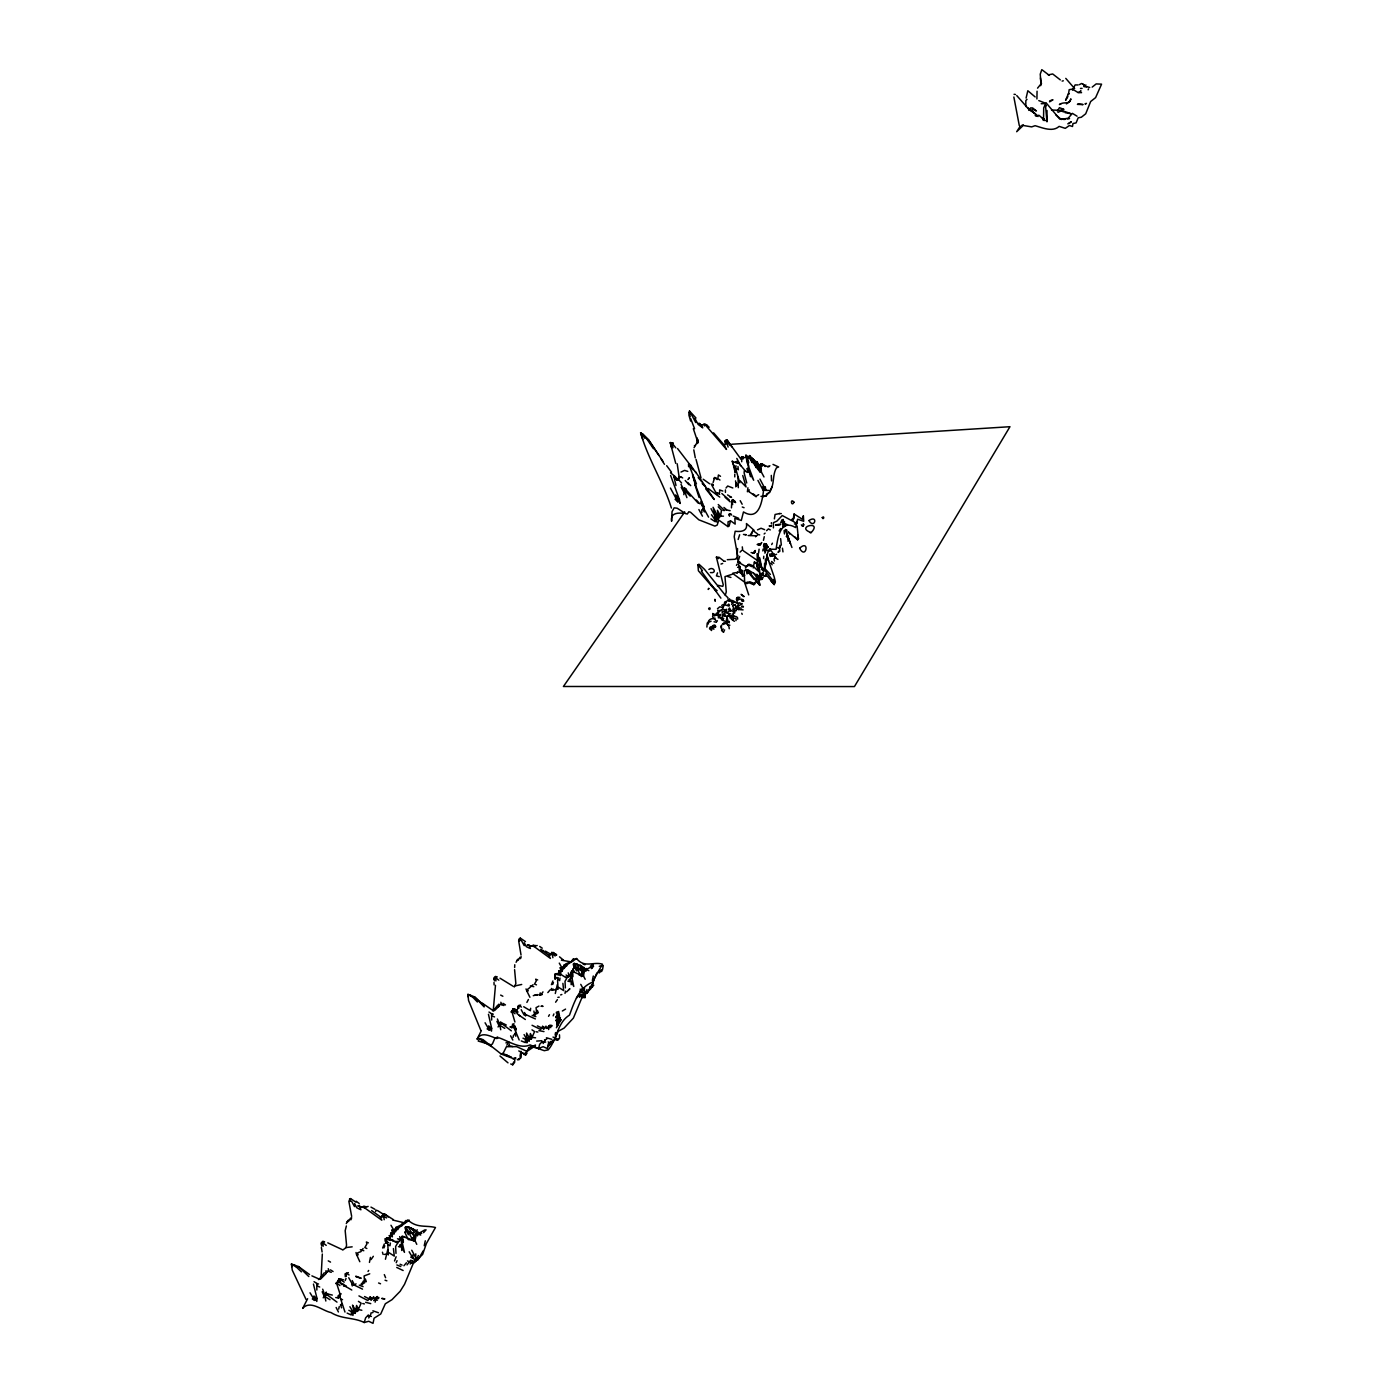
<?xml version="1.0" encoding="UTF-8"?>
<svg xmlns="http://www.w3.org/2000/svg" width="1393" height="1393" viewBox="0 0 1393 1393"><rect width="100%" height="100%" fill="white"/><g stroke="black" fill="none" stroke-linecap="round" stroke-linejoin="round"><path stroke-width="1.5" d="M401.741 1250.496L401.41 1242.33M683.841 494.689L684.451 487.985L686.523 489.326M766.185 573.55L766.167 576.214L763.138 575.622M555.302 993.505L557.339 984.59M763.799 547.031L763.817 544.367L766.272 543.862M803.308 523.559L803.273 525.962L802.02 525.962M387.759 1249.625L385.443 1259.255M729.514 516.228L729.549 513.738L730.89 513.738M764.896 553.178L766.202 545.83L767.369 545.551L765.227 544.158L763.556 546.369L763.817 544.367L766.307 544.158M779.888 545.255L779.627 550.078L778.043 552.394L779.993 551.036M551.82 954.658L551.854 952.412L556.573 954.536M765.628 564.6L765.366 559.098M771.304 475.396L771.548 480.898M757.13 553.63L757.444 564.148M738.325 487.672L738.011 477.085M513.704 1061.971L512.711 1064.792L510.743 1063.973M764.618 563.26L764.496 568.187L762.772 570.085L764.496 568.187L770.381 574.438M521.034 955.023L518.649 940.78L520.338 938.151L525.457 941.598M395.995 1253.387L395.612 1246.474L397.719 1242.974L388.839 1238.342L388.786 1239.613L390.789 1240.466M327.425 1272.262L327.459 1270.886L331.255 1272.366M351.663 1216.402L348.859 1201.271L350.566 1198.589L355.929 1202.194M589.622 986.958L591.729 987.289L592.843 983.04M548.598 1029.549L549.765 1025.178L551.941 1025.474M737.576 567.351L739.857 566.411L739.996 569.18L742.086 570.486L742.469 576.214L744.698 575.309L739.039 572.123L732.822 573.167M321.052 1277.869L322.323 1254.048M493.366 1009.281L495.473 985.321M518.823 1008.34L518.945 1005.485L520.686 1005.102M517.743 1008.915L518.945 1005.485L521.47 1007.104M375.117 1302.176L376.458 1297.44L378.913 1297.475M514.644 967.526L514.766 964.74M713.878 629.288C713.965 625.596 708.428 628.626 711.597 630.541M715.549 626.746L715.41 625.857M345.272 1276.702L345.412 1273.69L348.389 1272.627M346.282 1276.267L346.439 1273.254L349.068 1274.961M737.089 606.826C735.312 611.022 736.584 602.42 733.571 605.241M584.52 987.95L584.12 993.383L582.082 996.204M731.447 507.87L731.865 500.487L732.735 499.617L735.156 501.48M738.586 564.148L739.579 571.026L739.857 566.411M557.2 1024.395L557.6 1018.875L559.707 1016.002M772.122 564.809L771.374 563.242L769.598 563.329M415.776 1253.857L415.584 1261.292L413.007 1262.842M491.659 1028.313L491.485 1031.116L488.786 1026.171L491.659 1028.313L488.455 1014.296M724.917 623.42L723.611 623.176L723.402 624.482M789.587 534.024L788.873 532.474M727.842 598.938L728.835 599.983L729.601 598.764M737.228 606.895L737.942 605.642L738.76 607M760.752 466.185L760.909 463.73L767.665 466.672L769.911 465.802M317.012 1298.468L316.803 1301.428L313.982 1296.239L317.012 1298.468L313.442 1284.085M1043.531 119.171L1043.705 107.94L1044.837 105.433L1046.3 105.764M760.195 566.742L758.401 558.349M739.805 482.814L734.947 466.185L736.288 466.028M514.835 1059.376L514.592 1062.459L512.711 1064.792M753.213 567.944L754.344 562.076L756.625 563.747L757.635 568.152L759.498 569.04L760.073 577.956L758.558 577.764L759.794 585.234L753.857 578.234M1026.101 98.067L1027.825 90.737L1035.138 96.918M518.788 1050.914L525.753 1054.901L527.059 1051.611M762.284 466.133L762.459 463.973L765.21 466.568M766.342 574.038L766.167 576.214L759.673 573.899M713.129 482.5L714.661 477.573L716.106 477.851M1019.293 125.579L1013.86 97.022M762.163 569.963L759.76 557.914M763.573 558.558L763.782 556.242M573.986 971.635L571.67 970.991L570.869 972.784L573.777 986.453L570.242 979.523L570.66 977.155M564.322 968.448L565.384 964.113L571.287 961.449L573.359 958.75M780.689 522.758L781.943 519.798L782.57 523.472L783.127 519.397L783.98 525.962L784.416 521.609L782.918 521.417L782.814 526.624M519.989 1056.277L521.017 1051.262M395.664 1231.778L396.883 1227.094L403.535 1223.559L405.885 1220.477M564.914 967.369L563.939 965.175L562.128 971.304L558.906 970.851L559.063 974.09L560.508 974.073L560.979 971.809L560.282 967.7L562.72 969.249L559.272 963.12M695.978 418.022L689.5 411.005L688.873 414.992L690.632 421.052M723.437 516.176L720.564 516.106L717.412 510.273L718.823 518.039L713.077 507.296L716.803 521.992L711.475 514.748M396.047 1227.163L393.993 1233.832L390.736 1233.136L390.127 1238.621M697.284 443.531L697.684 439.317L697.597 441.825L696.761 437.733L698.05 442.87L693.331 428.678M530.333 1010.813L530.646 1008.271M755.232 582.187L754.745 583.771L749.695 581.699L746.77 583.684L744.663 582.204L744.158 570.677L747.902 569.789L758.314 576.18L763.155 572.297C767.473 565.105 765.036 555.911 769.458 549.173L776.075 549.347C777.59 538.899 780.01 518.248 795.577 527.547L797.632 519.223L803.709 521.295L803.378 515.723L802.316 519.171L794.08 514.017L793.017 520.164M522.967 1038.185L529.166 1040.919L530.367 1033.519L532.37 1037.402L535.574 1037.802M321.191 1244.036L322.845 1241.267L324.621 1241.842L321.383 1242.521L321.626 1246.056M369.441 1262.406L370.434 1257.374M397.719 1242.974L397.876 1241.877M559.986 978.078L559.638 980.568L556.73 977.59L558.262 977.694M774.073 555.18L774.334 554.24M348.842 1310.325L355.215 1313.39L356.591 1305.45L358.628 1309.612L361.832 1310.256M736.409 483.197L735.73 486.854M737.228 559.342L737.907 555.668M390.371 1243.078L389.97 1245.725L387.829 1244.68L387.097 1242.347L388.63 1242.573M592.356 980.533L593.296 975.988M694.062 447.71L696.848 442.887M732.509 614.087L734.947 612.746M735.382 605.311C732.631 605.206 731.534 605.467 733.85 607.731M729.949 617.883L731.412 616.315L733.171 617.778M555.145 1035.069L555.546 1032.596M727.338 612.885L728.417 611.092L730.507 611.144M753.874 579.192L746.091 569.476L747.031 573.899L747.937 570.451L759.794 585.234L758.436 577.607M739.683 556.382L737.646 562.528L740.432 562.65L738.116 560.909M736.688 486L737.001 484.12M716.211 613.442L718.649 612.119M762.824 550.949L763.138 549.051M748.859 491.642L749.173 489.744M424.238 1245.69L425.3 1240.78M749.138 457.67L749.486 455.581L760.7 466.638M488.995 1012.049L491.572 1013.756L491.677 1020.042M678.339 480.028L679.209 476.58L680.794 477.05M764.461 550.618L765.227 544.158L766.603 544.315M729.218 628.783C729.845 625.631 723.437 620.494 729.305 621.417M772.018 486.784L769.772 492.408L766.498 494.062L766.167 495.925L764.774 495.734M599.286 966.272L603.291 965.488L602.403 970.085L596.779 973.132L592.896 982.048C578.913 987.271 574.177 1002.42 569.493 1015.114C556.939 1022.862 557.322 1039.3 548.198 1049.869L544.28 1050.688L538.516 1048.685L539.666 1044.262L542.086 1041.79M585.182 979.279L583.458 975.901L584.834 969.023L586.383 968.483M763.242 577.346L760.352 579.767L757.966 577.729L761.658 579.471L761.414 574.56L763.573 573.62M314.052 1281.664L316.768 1283.458L316.855 1290.057M1040.693 85.687L1041.494 83.319L1037.559 88.159M406.878 1220.581L407.801 1219.955C417.047 1228.417 425.422 1225.022 435.487 1227.512L426.38 1243.531L422.654 1254.379L413.129 1263.747L404.545 1284.276L400.174 1291.276L391.973 1299.686L385.321 1303.778L380.742 1313.982L374.09 1318.213L373.028 1323.35L368.71 1321.26L364.235 1322.532L365.628 1317.848L368.361 1314.94M416.768 1244.332L415.027 1240.658L416.611 1233.275L418.353 1232.492M738.151 539.474L739.648 534.755M784.59 526.624L785.669 523.803L783.911 523.106L784.416 521.609M768.24 547.031L765.924 547.797L768.24 547.031L766.202 545.83L765.454 549.591L764.896 546.021L767.369 545.551M729.479 605.276L728.731 604.057L727.773 605.224M493.819 979.175L495.455 976.441L497.214 976.911L494.167 977.503L494.393 980.881M565.001 993.383L565.471 991.12M338.656 1280.167L338.952 1278.774L341.755 1279.227M514.209 987.028L515.863 983.597L514.592 969.685M388.978 1235.748L392.356 1236.636L392.112 1229.967L394.672 1231.586L390.98 1225.265M513.059 1037.35L513.564 1035.034M773.794 554.449L772.471 554.902L772.14 553.717M729.096 601.219L730.298 599.913L731.9 600.487M726.293 616.385L728.487 615.184M798.05 537.89L797.632 539.788L787.968 531.638M396.117 1256.73L394.532 1260.978M343.044 1249.887L346.021 1247.553L346.561 1245.133L345.185 1230.663L346.369 1225.962M738.394 609.542L739.718 607.923L741.529 608.097M739.335 605.433L742.173 603.883M739.579 571.026L739.996 569.18L741.685 574.212M763.451 540.31L764.269 536.705M338.691 1309.089L339.265 1306.582M581.943 970.886L580.341 965.349L574.247 963.381L573.254 964.165L574.195 968.031L572.993 969.128L574.438 972.07M741.233 458.541L741.685 456.678L743.165 457.078M754.78 552.307L755.215 550.496L752.76 553.247L754.153 553.247L751.088 552.551M766.672 555.215L774.195 576.946L775.361 581.647L774.195 584.572L767.125 575.884M539.666 995.037L540.223 992.878M797.318 521.382L795.891 524.099L794.428 523.96M1047.014 110.482L1046.979 121.835L1045.377 104.162L1046.195 102.978L1059.777 119.067L1065.541 119.328M601.132 969.841L599.338 972.958M746.422 471.896L748.128 472.436L747.292 471.06L748.267 470.207L753.683 480.237L746.961 462.163L745.969 455.198L751.123 459.934L759.777 471.774L761.362 472.105L763.991 476.963M794.898 536.932L797.632 539.788L798.45 538.934L797.109 525.892M587.01 989.518L584.555 994.724L579.627 994.027L576.441 998.085M375.64 1211.492L376.006 1210.134L377.816 1210.743L385.443 1215.584M401.497 1237.35L402.142 1236.357L413.338 1240.24L414.296 1238.377L415.027 1240.658L408.201 1239.526L404.858 1232.352L406.199 1231.046L404.945 1227.407L408.219 1226.815L413.808 1230.123L410.831 1227.895M498.05 1026.989L500.731 1021.87L500.975 1023.089M543.131 1043.549L545.029 1040.292M557.844 1023.089L560.369 1017.795L555.824 1017.674L559.063 1013.529M717.465 608.758L719.693 606.86L723.367 607.4M719.519 610.952L722.95 608.915L726.206 610.935L726.728 609.298L725.283 609.786L726.258 610.952M722.897 614.626L725.596 612.641L729.148 613.547M731.151 618.422C731.778 615.393 738.656 615.689 737.663 619.119M323.211 1297.841L326.258 1292.112L326.328 1293.679L332.318 1295.072M368.692 1317.97L370.851 1314.278M418.37 1255.511L415.584 1261.292M1057.339 111.04L1059.429 107.679L1063.921 109.368L1061.327 109.455M512.607 1010.413L513.042 1008.845L515.514 1009.577M772.593 556.26L776.563 554.24M677.207 463.765L679.035 476.406M732.23 501.358L732.735 499.617L735.643 502.612M743.026 459.046L743.514 457.496L744.889 457.67M754.327 583.092L753.839 584.66L747.153 582.013M409.925 1231.725L410.047 1235.069L413.268 1240.78L413.251 1237.593L415.48 1235.556L408.445 1231.586L405.868 1226.763L405.607 1229.601L408.393 1234.686L408.445 1231.586L411.771 1232.997L408.219 1226.815L415.845 1230.35M558.018 989.413L557.566 979.627M337.576 1281.978L338.952 1278.774L344.21 1282.135M585.861 971.287L586.505 969.302L592.251 966.429M759.498 569.04L757.653 570.555L752.324 565.454L748.929 564.182L745.377 567.961M778.861 548.389L780.515 546.213M572.993 969.128L574.195 968.031M552.603 1041.093L551.941 1043.165L548.859 1044.558M1080.864 90.51L1079.54 92.513L1081.56 92.669M509.908 1026.92L512.711 1027.303L513.495 1024.586M808.933 520.634C814.452 529.619 818.509 514.696 809.263 520.303M683.702 491.764L684.451 487.985L698.206 503.186M388.316 1254.919L387.829 1244.68M417.552 1235.835L418.266 1233.658L424.778 1229.915M788.351 538.534L786.261 536.357M689.5 411.005L690.11 416.629M531.987 1029.845L534.581 1031.551L531.377 1038.969L530.036 1039.161L526.589 1033.066L526.972 1042.887L525.492 1039.805L525.3 1042.573L521.278 1040.937M721.278 619.032L720.616 617.36L718.126 616.664M508.758 1045.899L509.455 1043.932M714.905 618.004L714.801 619.101M520.512 958.663L521.208 956.747M358.419 1301.375L361.135 1303.169L357.513 1311.37L356.19 1311.422L352.533 1305.119L353.665 1309.873L352.934 1315.427L351.489 1312.032L351.245 1314.975L347.136 1313.111M549.382 1026.066L546.77 1028.156L545.969 1026.136L545.063 1027.808L542.643 1026.362L540.693 1029.479L532.056 1025.283M726.014 488.003L727.686 486.018L732.822 487.968M551.175 1041.18L548.859 1043.757M552.864 980.985L551.402 984.677M350.897 1219.85L351.68 1217.743M511.649 1012.032L513.042 1008.845L517.256 1009.977M377.259 1296.483L374.299 1299.025L373.603 1296.674L372.575 1298.537L370.068 1297.005L367.839 1300.54L358.941 1295.908M704.353 425.962L704.945 424.395L706.547 424.761L709.141 427.268M384.329 1243.932L382.64 1247.989M516.072 962.267L517.935 959.168M552.708 984.451L553.439 982.57M553.16 1015.863L553.892 1013.947M371.635 1210.587L380.219 1216.733L381.665 1216.838L383.267 1213.982L384.764 1214.156L393.366 1219.641M759.777 471.774L760.317 470.346L761.362 472.105L760.909 463.73L762.72 464.757M346.282 1223.576L348.372 1220.094M383.946 1247.902L384.747 1245.83M396.221 1262.737L397.057 1260.665M423.28 1250.757L418.109 1259.638L415.323 1259.62L414.487 1261.675L410.656 1260.212L407.052 1264.896M766.011 550.27L767.16 547.449M768.692 492.791L766.167 495.925L762.354 496.274M712.502 628.765C712.955 623.298 706.286 629.688 711.666 629.549M751.21 534.947L752.377 532.091M592.112 967.961L593.279 963.817L590.319 966.237M515.514 1031.012L516.298 1029.131L514.487 1025.544L514.435 1028.522L519.189 1039.979M540.641 949.312L548.807 955.232L550.27 955.215L551.854 952.412M591.52 985.251L586.958 993.139L584.12 993.383L579.662 991.05M556.399 1027.755L561.1 1019.676L557.6 1018.875L555.79 1020.669M345.185 1280.498L346.056 1278.461M730.733 610.447C727.425 606.756 733.414 612.781 730.681 610.413M730.576 616.124L731.325 615.48M1037.054 91.207L1036.914 98.973M783.98 525.962L783.911 523.106L784.294 526.31L784.938 524.848L787.585 524.569M401.741 1247.31L404.475 1252.342L401.254 1238.325L402.142 1236.357L404.754 1236.74M736.653 600.174C737.785 594.585 734.912 602.124 737.628 598.59M566.394 966.359L567.195 964.635L576.598 958.541C584.468 968.431 593.418 961.344 602.472 964.165L594.428 978.426L591.154 988.334L581.839 997.876L573.376 1018.126L564.061 1028.121L558.193 1031.29L554.153 1040.484L548.285 1043.81L547.345 1048.563L543.148 1046.683L538.447 1048.581L531.203 1046.526L528.974 1047.606L527.024 1051.367L516.611 1046.648L506.443 1046.7L503.343 1052.916L501.236 1054.066L482.953 1039.578L479.436 1038.621L478.217 1041.059L490.858 1044.802L492.373 1044.053L494.741 1038.534L497.684 1036.949M397.806 1229.636L398.729 1227.738L409.333 1220.164M779.105 530.959L780.637 528.522M754.762 552.098L755.424 550.723L753.996 553.108M1088.125 89.814L1088.56 88.891M735.957 620.599C737.437 615.932 729.897 619.467 734.407 621.295M759.098 549.19L758.593 553.195M734.111 616.35L733.275 614.992L732.579 616.472M721.748 624.987L720.999 627.651L722.253 630.35M737.019 573.324L737.663 572.035M721.731 605.38L724.116 604.092M771.705 544.559L772.401 543.183M581.908 975.152L581.351 973.62L584.747 970.625L580.341 965.349L583.458 967.282M341.564 1284.642L339.962 1281.56L340.954 1279.61L343.496 1279.749M747.397 491.781L747.919 487.776M571.583 975.57L571.67 970.991L581.769 975.588L582.622 973.916L583.458 975.901L579.07 974.978M708.689 588.351L708.184 589.465L708.933 588.508M517.9 1059.638L521.174 1057.235L521.243 1052.969M526.885 1002.403L528.417 999.495M803.987 524.604L803.273 525.962L801.323 524.882M373.69 1300.662L375.257 1299.112L377.451 1300.191M687.846 479.558L689.1 478.112M689.239 477.851L688.839 478.6M766.568 530.663L768.414 528.905L770.312 529.915M784.294 526.31L785.669 523.803M540.954 994.759L542.974 991.886M371.06 1259.568L373.341 1256.294M546.944 1028.504L548.72 1026.641L550.827 1027.616M689.674 466.202L690.423 464.896L688.577 463.991L688.595 466.707M548.546 1016.333L549.451 1014.713M736.462 565.384L737.176 564.13M750.148 535.382L752.951 530.541L757.444 533.867M583.458 969.006L584.381 967.491M417.273 1229.827L416.228 1231.551L417.97 1232.021M728.765 514.975L729.549 513.738L731.656 515.027M730.071 609.472L729.444 607.992L728.626 609.472M733.989 612.171C735.417 611.335 733.571 605.816 732.875 609.472M410.151 1264.043L412.816 1261.274M775.64 557.339C772.819 554.623 775.692 558.471 777.973 559.411M368.031 1271.443L368.657 1270.468M579.366 997.318L581.717 994.968M556.869 1016.994L559.272 1014.592M1072.958 89.291L1072.436 90.057L1075.135 84.921L1078.095 84.956M361.605 1284.067L364.722 1282.796M1067.787 123.873L1071.287 121.8M559.15 1018.962L557.357 1021.574L557.688 1025.666M524.151 1054.675L525.178 1053.178L526.902 1053.596M684.694 511.928L563.416 686.488L854.431 686.575L1009.96 426.711L731.708 444.245M386.923 1240.031L385.513 1241.285L385.844 1243.078L386.993 1241.442L385.461 1240.693L385.339 1238.656L388.839 1238.342M506.86 1045.168L508.758 1042.016L505.92 1042.904M554.623 977.52L555.093 978.983L556.103 977.555M555.598 1002.211L557.392 999.669M350.583 1218.074L348.442 1221.522L347.083 1221.504M340.223 1294.027L337.959 1296.03L338.168 1297.771L339.805 1296.395L344.976 1312.049M520.042 957.217L518.161 960.265L516.786 960.386M426.101 1229.827L423.559 1232.648M547.78 1046.787L550.131 1044.228M593.61 966.202L591.363 968.623M512.711 1027.303L513.477 1026.241L514.435 1028.522L516.298 1029.131M764.008 544.541L764.774 543.514M573.324 960.386L571.322 961.901L561.431 960.195M555.72 1016.768L557.862 1015.462M552.742 1042.103L550.461 1043.148L548.18 1041.912M1069.006 93.697L1068.466 94.411L1069.18 89.692L1072.401 89.1L1077.625 92.269L1081.003 92.095L1078.147 92.774M717.499 586.383L718.266 585.356L722.793 586.366L723.246 584.747L716.385 557.165L719.084 557.304L723.629 560.874M510.9 1011.962L513.286 1010.273L516.89 1012.694M406.443 1262.755L403.935 1265.749M389.988 1238.064L388.786 1239.613L385.339 1238.656L385.844 1242.539M405.502 1222.497L406.216 1221.574M556.625 1015.114L558.872 1012.485M565.366 987.916L565.001 981.299L566.864 978.199L559.464 973.55L558.401 974.891L554.989 974.177L555.093 978.983M307.627 1298.711L302.664 1308.375C310.256 1299.617 322.514 1310.883 331.046 1312.589C341.825 1319.328 353.909 1317.256 364.235 1322.532M335.73 1283.597L338.203 1281.821L342.26 1283.928M755.511 536.775L758.192 534.512L759.69 534.912M481.386 1030.594L477.015 1039.265C481.334 1030.89 490.319 1036.392 496.674 1038.516L499.129 1037.855C508.619 1041.093 520.181 1049.399 530.141 1044.907L538.447 1048.581M734.163 609.472L732.666 611.109L733.362 612.258M729.131 616.42L730.681 616.437M737.872 609.403L737.193 607.836L736.584 609.403M720.79 615.584L719.241 614.818L720.912 614.452M712.955 626.049C718.248 625.283 710.778 623.785 712.85 627.895M719.519 617.9L722.027 617.9M771.374 522.671L771.409 523.907M769.215 525.84L771.496 525.683M1043.218 120.477L1044.35 118.893L1042.452 118.37L1045.185 120.669L1039.021 115.323L1035.191 115.619L1036.984 115.845M727.042 616.611L726.397 620.129M527.216 1050.81L529.392 1047.971L535.487 1045.011M713.564 432.84L724.064 444.924L725.283 444.559L724.917 441.146L727.042 440.014L741.198 459.464M713.773 478.565L714.661 477.573L717.099 479.558M335.765 1297.562L338.482 1297.893L339.805 1296.395M361.867 1283.371L363.173 1281.926M684.468 512.45L683.632 513.373C677.869 512.607 670.137 512.99 671.618 521.226L672.035 511.684L674.16 507.836L677.155 508.219L685.687 513.651L687.289 514.017L688.873 511.736L690.58 512.276L698.833 519.815L714.888 526.101L717.186 525.091L718.805 520.111L727.912 526.589L729.096 526.119L730.559 520.773L735.173 524.099L734.825 518.335L741.285 520.477L743.479 511.945C759.22 521.539 762.197 500.992 763.608 490.179L770.242 490.562C774.682 483.98 772.21 474.874 776.493 467.839L778.6 466.986L773.011 464.391M761.814 542.521L759.063 545.081L761.066 543.984L757.165 544.506L760.178 545.133L758.262 544.123M736.131 471.861L734.877 471.931L736.148 471.652L732.265 461.24L737.646 463.399M512.311 1027.512L513.477 1026.241M583.946 969.981L584.834 969.023L588.839 970.625M547.832 992.6L550.026 989.988L553.369 989.187M348.738 1277.747L351.854 1283.301L354.64 1285.217L355.999 1283.789M568.988 989.639L569.876 988.699L566.585 991.92M1079.401 84.642L1081.56 83.493L1084.938 85.373M415.793 1234.076L416.611 1233.275L420.703 1235.086M740.049 552.133L741.825 550.357M528.678 988.56L533.014 984.729M717.134 590.615L712.607 587.167L698.398 570.782L697.893 564.774L698.99 564.235L704.458 569.284L725.265 595.159L726.275 591.921L724.987 576.632L733.275 573.899L744.663 582.204M754.745 583.771L753.839 584.66L751.541 582.971M404.858 1232.352L406.199 1231.046M498.398 1006.808L500.157 1004.266L503.883 1005.52M1067.874 96.587L1065.61 100.296L1068.466 93.575M364.548 1296.535L371.147 1299.878L372.575 1298.537M359.62 1205.38L357.722 1205.955L364.531 1207.783L368.135 1206.39M419.502 1233.501L421.713 1233.38M681.003 472.053L684.59 470.399L687.776 471.391M358.628 1252.411L360.822 1251.715L363.12 1248.459M338.482 1297.893L341.093 1293.714M537.402 1025.892L543.792 1028.922L545.063 1027.808M528.922 944.715L527.233 945.081L533.972 946.456L537.176 945.499M325.666 1273.463L325.997 1270.695M721.574 619.85L723.124 620.146M743.165 607.122L741.616 606.216L743.427 606.477M775.483 557.513L773.986 558.854L774.473 561.031M712.711 613.564L713.077 614.731L712.937 613.512M779.14 513.599L781.299 513.599M757.531 529.862L761.031 528.243L764.618 529.653M718.353 617.883C722.166 613.042 708.567 614.296 713.843 618.231M341.581 1307.87L340.519 1304.997L342.016 1303.726M764.13 533.972L765.105 533.136M761.658 579.471L762.563 578.704L759.673 578.339M764.391 545.69L766.376 544.489M515.793 1036.2L514.679 1033.658L516.002 1032.596M1068.831 123.489L1070.904 122.044M1057.966 112.293L1061.344 110.883M735.556 462.11L736.497 461.396L738.899 463.312L745.882 471.565M758.68 494.672L756.695 495.804M362.737 1207.209L365.906 1206.512M574.073 959.22L576.598 958.541M727.111 616.559L730.106 615.863L732.84 617.761M591.729 987.289L592.756 986.557M1092.199 87.097L1096.187 83.911L1101.567 84.155L1095.612 97.614L1090.649 101.532L1085.704 113.791L1081.316 117.256L1078.182 117.778L1076.092 122.915L1072.976 123.507L1072.506 126.502L1069.424 125.492L1065.279 128.348L1059.15 126.38C1052.638 132.387 1042.347 127.721 1035.103 125.701L1031.656 126.885L1023.211 125.474L1016.681 131.726L1020.32 126.067M532.213 945.986L535.191 945.377M1080.48 88.421L1082.1 88.386M738.081 598.102L739.909 597.249M564.339 964.809L567.195 964.635M592.739 985.878L593.784 985.199M396.935 1229.653L395.368 1230.681L394.985 1228.852M570.294 978.931L571.652 978.043M324.273 1272.784L319.328 1279.14L311.893 1275.866M738.394 607.365L737.228 607.122M769.702 555.041L770.033 553.77M708.88 569.458C713.512 565.871 717.499 573.707 710.43 572.575M722.688 563.451L720.982 564.061M1086.018 85.077L1084.973 85.722L1083.04 84.189M512.746 1025.648L511.301 1026.519L511.666 1027.93M724.917 441.146L727.042 440.014L731.847 446.822M562.337 1011.022L565.558 1009.107M497.684 1005.206L493.314 1010.743L482.204 1003.117M704.336 511.945L702.734 509.037L704.127 509.02L708.584 517.151M548.668 1025.788L551.907 1026.206M750.496 458.61L751.489 458.071L759.255 465.192M754.797 563.085L755.877 562.493L763.312 568.623L774.491 582.466L774.195 584.572L771.078 581.107M745.342 583.615L746.369 583.058M395.908 1227.633L398.729 1227.738M515.393 985.844L521.713 984.468M520.338 938.151L519.241 938.725L519.415 941.268M722.567 623.681L725.788 623.298M498.746 1025.857L502.246 1022.81M704.945 424.395L701.184 425.074L698.798 423.211L700.853 424.656M532.422 945.621L533.536 945.063M544.437 1040.049L546.787 1039.091M534.424 1014.296L536.984 1013.704M1023.193 124.795L1021.765 125.44M717.517 572.854L716.455 575.901L719.241 576.632M714.713 599.495L715.253 601.236L715.027 599.425M713.86 626.397L715.271 626.345M727.634 621.121L727.216 619.955L727.459 621.156M723.211 623.698L726.397 623.315M727.825 624.813L729.862 625.231M561.1 1019.676L558.419 1020.912L559.916 1020.912M1086.122 103.448L1085.008 103.953L1086.453 103.465M375.431 1297.893L378.67 1298.572M694.358 445.795L695.42 445.325M757.635 568.152L759.847 567.195L756.625 563.747L758.436 571.339M748.877 565.454L745.098 566.08L739.143 562.702L740.432 562.65M346.021 1247.553L352.168 1246.839M584.99 995.107L585.06 997.562L581.699 997.527M350.566 1198.589L349.539 1199.025L349.904 1201.393M785.756 530.82L786.906 530.333M737.977 609.455L743.096 609.873M556.382 1013.216L557.548 1012.728M533.275 995.682L537.402 994.55M601.776 971.478L598.677 971.304M727.285 559.707L735.156 559.255L737.019 557.705L737.541 548.511M557.6 1018.875L560.369 1017.795M363.173 1206.495L364.235 1206.077M326.136 1273.463L320.599 1279.053L318.492 1279.523M323.803 1296.866L327.564 1293.557M370.799 1313.111L373.045 1312.467M556.277 1012.311L558.697 1011.475M760.944 496.308L763.834 496.657M1066.394 103.9L1069.476 101.811L1070.921 98.868C1069.336 105.311 1064.217 101.01 1059.411 104.527L1060.839 103.97M555.441 977.921L554.989 974.177L559.464 973.55M777.294 547.815L778.461 547.414M513.286 1010.273L512.084 1010.674L514.121 1011.318L514.992 1009.577L518.057 1012.032M390.249 1240.101L392.652 1239.631L392.774 1241.111M560.63 994.915L561.849 994.498M736.026 606.355L737.001 606.564M775.605 525.178L780.724 524.447L776.597 524.639M542.469 1041.738L545.69 1042.121M499.512 1005.763L494.602 1010.517L492.739 1010.743M535.452 1045.777L527.024 1051.367M811.144 532.596C823.176 520.007 794.358 526.78 811.144 532.596L810.169 532.718M387.933 1253.596L384.468 1254.449M723.263 628.974L721.539 630.559L723.594 632.143M716.768 614.992L717.935 614.905M714.017 621.766L716.176 622.218M727.512 619.728L727.285 618.509L727.477 619.92M723.42 632.178L724.621 629.88M791.781 519.363L793.94 518.649L794.08 514.017M1067.595 119.084L1069.545 118.544M306.094 1299.547L292.269 1270.137L291.433 1264.06L296.465 1267.16L298.52 1266.585L309.559 1274.543M769.632 554.78L770.225 556.486M730.367 521.052L728.069 521.8L727.912 526.589M553.543 990.197L557.148 988.926L557.304 987.567M1027.024 99.356L1025.84 100.557L1025.788 106.53M513.286 1059.185L515.95 1058.018L514.034 1058.14M760.09 466.342L756.625 461.483L759.777 467.317L754.727 462.772L753.474 463.085L749.486 455.581L751.785 462.441M710.9 518.875L715.236 521.696L714.574 517.9L718.3 519.572L715.915 515.201L718.823 518.039M325.544 1272.993L326.467 1272.767M512.363 1024.238L514.087 1023.82M1062.11 81.09L1063.312 80.794M775.692 525.126L779.349 524.499M394.48 1241.563L399.861 1241.407L399.286 1239.317L397.493 1238.76M1083.684 86.558L1086.505 87.028M337.054 1282.082L338.203 1281.821M785.373 530.333L786.61 530.036M530.367 985.913L533.78 986.679M535.295 1012.572L538.377 1012.798L537.315 1010.36M538.969 1006.077L536.061 1007.661L536.566 1012.293M733.275 516.072L738.76 518.37M368.17 1315.793L371.391 1316.455M769.545 526.432L771.269 526.293M468.379 997.162L467.978 994.358L472.819 997.266L474.63 996.935L484.451 1005.624M570.242 979.523L568.901 979.749L569.615 981.56L567.874 981.16M539.195 995.055L542.277 994.532M557.879 997.388L559.22 997.162M764.896 546.021L766.202 545.83M745.516 470.625L744.315 470.799L744.123 472.941L746.735 483.005M519.241 1058.645L520.547 1058.454M787.707 539.265L788.751 540.171L787.794 541.041M752.272 459.847L753.596 459.673M360.352 1249.713L363.799 1250.722M362.023 1206.791L359.899 1207.052L360.909 1209.751L358.924 1208.88L356.678 1207.696L354.623 1203.569M703.535 424.203L706.547 424.761M363.225 1281.194L366.307 1281.682L365.297 1278.931M720.947 626.032L721.609 627.425M550.862 953.839L553.369 952.464L556.591 955.215M536.653 1041.093L541.912 1040.71M756.295 535.8L748.128 535.539M1032.248 109.211L1036.409 110.952L1032.631 107.94L1030.472 107.923L1028.939 110.36L1030.611 110.151L1031.708 110.743L1029.044 109.507L1034.529 113.251L1032.457 111.44M400.923 1244.872L399.617 1244.976L400.209 1247.101L398.45 1246.578M722.619 620.338L726.328 621.626M711.144 484.05L713.355 485.408L712.572 484.067M369.737 1273.811L364.113 1275.936L364.478 1281.038M730.158 510.674L725.405 509.734M531.238 946.056L529.34 946.073L530.42 948.476L528.469 947.728L526.31 946.631L524.29 942.765M767.804 466.638L769.075 466.62M382.135 1215.619L386.592 1217.935M583.493 971.635L576.719 967.961L574.247 963.381L574.02 966.028L576.667 970.904L576.719 967.961L579.68 969.65L576.319 963.677L578.879 965.732M702.734 509.037L704.074 509.037M724.047 561.257L725.422 561.275M517.291 1059.585L519.31 1059.603M582.344 969.18L580.446 969.145L582.657 973.307M565.697 977.311L568.588 977.224L566.133 974.996M1041.198 103.726L1046.3 103.517L1038.795 100.592M541.041 1006.251L543.061 1006.338L541.546 1006.268M546.439 1037.768L551.941 1039.352M381.874 1298.589L384.868 1298.92L381.978 1298.311M381.665 1216.838L382.657 1216.907M501.236 1054.066L513.129 1058.523M526.014 988.926L526.711 990.754L528.243 990.893L527.581 989.1M1089.709 87.463L1086.749 86.61M711.092 621.191L707.244 622.967L706.878 627.059M543.984 1031.586L538.934 1030.628M514.679 1033.658L516.246 1033.815M722.967 510.36L724.482 510.534M744.959 534.616L746.335 534.79L743.462 534.442M730.925 577.451L727.651 576.51M541.598 950.374L543.67 950.653M293.296 1264.74L298.52 1266.585L308.811 1276.545M372.871 1310.796L378.443 1312.746M1014.052 94.289L1015.445 94.498M536.201 1031.795L537.855 1032.056M1063.381 119.345L1064.287 119.502M512.728 1046.543L509.316 1045.76M588.107 991.938L586.436 991.659L586.958 993.139M404.353 1222.81L392.774 1220.042M356.016 1252.516L356.591 1254.658L358.14 1254.919L357.583 1252.812M761.762 568.849L763.19 569.093M715.027 625.823C711.335 626.432 717.343 629.201 715.062 625.387M581.769 975.588L583.458 975.901M370.747 1303.622L365.645 1302.298M533.606 1014.609L535.295 1014.922M340.519 1304.997L342.086 1305.293M718.753 612.955L717.691 610.395L720.39 610.674M717.395 492.983L718.98 493.279M535.887 1016.646L532.126 1015.375M498.624 1005.798L498.677 1004.214M419.415 1258.227L417.743 1257.827L418.109 1259.638M362.772 1303.535L364.426 1303.918M555.215 1039.7L558.523 1039.457L553.004 1037.071M491.572 1013.756L493.314 1014.191M413.338 1240.24L415.027 1240.658M469.807 994.933L474.63 996.935L484.155 1006.913M719.641 494.376L715.723 492.338M360.926 1284.189L362.615 1284.625M344.976 1286.052L351.785 1290.04M771.6 561.466L773.811 563.347M754.344 562.076L757.949 564.774M729.862 496.935L731.517 497.388L727.599 494.933M578.948 995.96L580.759 996.465M363.085 1286.662L359.237 1285.164M567.891 975.431L571.513 976.476L570.521 974.229M356.103 1276.859L361.187 1278.252L355.842 1276.127M316.768 1283.458L318.527 1284.015M342.504 1249.73L327.79 1242.852M670.521 472.802L675.483 476.789M747.623 572.488L749.225 573.028M411.701 1262.963L407.452 1260.909M385.043 1280.202L386.871 1280.811M294.794 1265.192L291.433 1264.06L292.077 1266.655M399.286 1239.317L401.132 1239.962L399.634 1236.618M557.165 973.428L559.063 974.09M570.869 972.784L572.802 973.463L572.923 976.685M779.697 513.529L775.083 514.487L774.369 518.858M560.369 975.64L558.262 973.968M340.658 1298.99L342.556 1299.721M537.663 979.958L535.713 979.192L536.322 980.881L534.512 984.05L536.479 984.851M400.801 1266.55L396.883 1264.966M519.554 939.944L521.522 940.71L524.221 945.638M721.992 612.99C724.778 613.164 718.736 609.403 725.022 611.858M742.277 507L744.071 507.714M532.37 1037.402L530.367 1036.601L531.377 1038.969M378.583 1282.988L380.533 1283.771M401.254 1238.325L403.221 1239.126L403.343 1242.486M386.662 1237.611L388.595 1238.412M492.547 1016.089L494.55 1016.925M337.977 1280.724L339.962 1281.56M403.134 1270.52L396.744 1267.456M400.07 1264.235L402.089 1265.105M511.388 1057.183L503.691 1053.839M349.695 1200.574L351.698 1201.445L354.518 1206.599M368.379 1242.869L366.394 1241.999L366.881 1244.001L364.809 1247.571L366.847 1248.476M743.514 457.496L741.685 456.678L741.72 461.745M535.382 1018.927L524.917 1014.174L525.561 1015.967M1065.053 112.641L1071.13 113.756L1061.64 110.43L1051.506 109.995M358.628 1309.612L356.591 1308.689L357.513 1311.37M317.656 1286.105L319.711 1287.045M582.883 963.834L584.973 964.792M663.19 461.727L648.79 440.136L640.606 432.735L642.8 439.439M513.112 986.244L500.017 978.199M510.848 1057.252L505.816 1054.867L507.905 1055.859M470.956 995.786L467.978 994.358L468.553 1000.487L480.724 1030.141M362.511 1289.134L351.733 1283.841L352.255 1285.965M415.323 1259.62L410.709 1257.078M791.92 520.756L782.274 515.532L776.841 521.191L773.446 522.654L773.394 527.912M732.526 620.007L731.377 619.136M743.514 550.914L756.503 559.882M503.239 1023.472L506.303 1025.039M500.644 995.09L502.856 996.239M479.436 1038.621L482.605 1040.292M1016.751 95.577L1028.33 108.724L1029.427 109.333L1027.512 107.888L1035.852 114.209M747.71 564.548L751.524 566.603M545.464 951.158L550.096 953.857M328.243 1260.857L330.524 1262.11M1062.371 111.336L1063.451 111.928M370.973 1207.104L374.856 1209.263M717.395 620.721L716.699 621.731M481.194 1040.327L491.45 1046.596M796.953 523.698L792.826 521.121M487.097 1028.87L489.413 1030.193L488.786 1026.171M745.534 456.869L747.553 458.036L748.755 462.859M523.733 1006.739L529.375 1010.134M312.276 1298.973L314.679 1300.383L313.982 1296.239M555.18 1038.847L557.566 1040.275L559.586 1038.046L559.481 1034.807M522.445 1052.934L525.753 1054.901L525.579 1052.429M682.674 477.921L680.689 476.719L677.938 479.157L675.605 477.311M530.036 1039.161L527.599 1037.698L529.166 1040.919M709.629 483.789L703.186 479.209M558.663 987.393L563.66 990.58L562.894 983.354M756.155 496.813L749.33 491.868M356.19 1311.422L353.665 1309.873L355.215 1313.39M723.942 509.977L718.231 504.527M389.047 1252.725L394.271 1256.086L393.435 1248.563M752.76 493.714L754.867 495.02M533.972 946.456L550.409 958.419L548.807 955.232M726.449 623.507L728.069 625.074M364.531 1207.783L381.804 1220.198L380.219 1216.733M502.995 1003.343L505.485 1004.928M519.101 1015.271L525.353 1019.502M720.512 476.302L718.422 474.961L717.813 478.617L719.955 480.028M330.454 1269.876L333.066 1271.53M689.117 412.763L691.241 414.139L695.734 422.532M675.135 478.687L677.329 480.132M539.7 946.456L542.243 948.163M329.984 1299.704L324.83 1296.465L325.84 1301.027M504.771 1028.365L499.843 1025.3L500.749 1029.74M716.385 557.165L718.527 558.628M766.777 550.165L769.859 551.14L769.789 548.563M704.37 484.973L702.246 483.493L705.363 486.732M722.828 491.05L719.606 489.936L719.676 492.582M719.728 497.092L708.097 488.473L708.845 489.744M744.088 596.465L741.146 594.341L743.775 596.657M642.504 433.606L648.79 440.136L658.872 455.424M736.026 468.031L738.342 469.754L737.977 466.533M734.215 502.246L731.865 500.487L732.666 504.562M688.891 484.677L685.217 480.515M356.19 1201.236L359.22 1203.517M1077.05 116.194L1072.401 113.373L1068.205 118.179L1061.274 119.467L1055.702 114.696M1060.317 79.889L1052.69 73.968L1048.32 74.874L1049.347 75.379L1041.807 69.65L1040.24 74.177L1040.867 82.083L1040.467 77.921M326.223 1245.394L323.002 1242.887L323.141 1246.282M555.163 955.964L552.255 953.7L552.882 957.688M517.116 1013.651L520.146 1016.037M761.362 472.105L755.424 465.558M498.816 980.184L495.769 977.729L495.908 980.968M339.927 1285.565L336.409 1282.709L340.031 1293.993M388.194 1216.977L384.764 1214.156L383.51 1215.601L384.207 1219.711M721.835 493.505L729.323 500.017M336.984 1302.124L327.755 1295.316L324.656 1294.741L322.688 1289.187M507.992 1062.842L499.983 1055.998M559.516 956.834L563.538 960.212M722.81 619.101L722.845 618.039L723.751 618.596M515.01 1013.721L511.701 1010.935L514.922 1022.027M730.193 501.863L725.039 497.266M746.091 569.476L751.071 573.742M723.942 507.452L726.537 509.681M511.353 1030.837L502.612 1024.221L499.495 1023.925L497.388 1018.997M754.066 530.298L746.456 523.559C747.919 531.36 740.71 531.969 735.173 531.238L734.198 536.705L737.594 555.354M1036.688 115.323L1038.046 116.524M675.083 499.286L677.851 501.828L675.692 495.246L679.436 499.617L680.15 503.482L675.692 495.246M580.167 966.777L581.125 967.665M296.465 1267.16L301.428 1271.896M1033.798 112.607L1035.957 114.679M725.265 595.159L727.999 597.771M1065.767 78.374L1074.612 88.56L1073.724 87.602M739.979 480.637L746.073 486.958L742.765 475.535M705.311 424.9L726.502 449.417L724.064 444.924M687.689 482.518L690.736 485.652M472.819 997.266L477.416 1002.002M732.352 603.186L732.561 600.522L734.912 601.776M718.266 506.826L721.487 510.221L720.564 516.106L718.422 514.731L719.798 517.203M715.88 620.512C713.529 616.507 706.808 619.589 708.393 623.96M690.266 496.134L684.242 490.127L686.888 497.649M705.659 488.769L714.261 499.53L695.403 471.6M696.396 500.017L699.686 503.674L700.766 503.186L703.604 508.271L703.987 506.46L701.149 501.236L702.055 505.485L704.196 506.721M673.672 476.336L676.998 480.045M698.189 477.607L701.776 481.717M748.093 457.653L745.969 455.198L748.685 466.028M677.834 478.652L681.56 482.988M729.845 445.185L725.997 440.501L728.121 447.083M677.52 448.511L690.597 465.541M675.831 447.849L671.722 442.765L670.225 442.591L675.727 463.364M737.994 603.308L734.146 602.072L731.586 604.44M758.889 468.222L757.322 465.036L761.362 470.155M644.994 438.325L640.606 432.735C647.919 458.924 663.347 482.1 671.391 508.027M693.105 469.824L688.577 463.991L696.465 483.98M697.893 564.774L702.42 570.642M701.288 571.113L720.895 598.154M711.405 584.868L716.176 591.276M666.672 465.68L671.513 472.21M753.543 573.08L758.175 579.366L757.914 575.431M729.079 606.112L724.708 604.736L722.462 607.87M770.381 549.678L774.003 554.727M690.423 464.896L695.873 472.662M646.544 438.499L653.456 448.755M743.81 600.992C742.347 597.284 735.051 599.425 737.402 603.326M731.952 602.49C730.559 599.077 723.838 600.557 725.318 604.458M755.807 463.921L752.255 458.471L755.041 463.765M724.935 616.194L722.863 615.166L722.044 617.517M741.755 613.233L742.19 614.348M741.738 603.831L739.126 602.769L737.82 605.119M661.118 458.994L664.496 464.357M730.42 615.985L731.517 615.602M729.201 614.87L729.479 613.512L730.785 614M728.243 621.992L729.357 622.775M310.012 1292.808L314.679 1300.383M409.159 1251.767L413.181 1258.575L412.816 1254.884M349.904 1306.704L353.735 1313.216M485.077 1022.775L489.413 1030.193M411.753 1250.217L416.942 1259.934M580.167 989.134L582.048 992.46L581.717 988.891M524.081 1034.581L527.668 1040.884M580.759 984.346L585.739 993.592M701.184 425.074L702.716 427.843L698.119 424.412L694.863 418.388M581.369 976.65L578.321 971.147L578.199 967.961M521.191 1009.716L524.134 1015.044M740.205 500.696L742.156 504.231M711.98 485.461L716.942 494.567M746.822 468.657L748.337 471.426M681.194 487.289L683.859 492.182M680.985 484.364L684.363 490.597M698.903 509.559L702.455 516.159M670.433 488.072L677.851 501.828M711.039 508.689L717.047 519.885M757.322 465.036L760.822 471.583M524.482 1012.519L526.032 1015.427M736.793 458.419L740.658 465.715M759.951 479.088L765.941 490.475L765.262 486.645M757.931 480.428L763.312 490.667M510.604 1035.835L512.816 1040.049M352.237 1280.585L354.64 1285.217M560.282 967.7L562.128 971.304M414.522 1237.419L412.241 1233.014L414.4 1232.788L412.345 1228.696L415.584 1231.273L416.907 1234.337M529.915 997.266L526.711 990.754M336.131 1307.487L338.412 1311.962M558.906 970.851L560.508 974.073M568.205 972.906L569.72 975.971M496.918 1021.365L498.624 1024.795M392.112 1229.967L393.993 1233.832M359.812 1261.71L356.591 1254.658M390.736 1233.136L392.356 1236.636M322.166 1291.746L323.873 1295.473M542.643 1026.362L543.792 1028.922M773.829 553.944L771.426 553.822M500.836 1002.264L501.811 1004.562M748.267 470.207L748.807 471.513L748.041 467.247M384.311 1274.612L385.6 1277.712M551.402 988.421L552.185 990.336M695.124 484.294L702.664 503.709M690.684 418.631L694.567 428.731M785.304 529.758L791.938 547.466M786.645 533.571L790.458 543.688L785.548 529.375M370.068 1297.005L371.147 1299.878M745.029 583.65L748.72 594.881M679.436 499.617L670.59 475.448M562.998 966.672L563.521 968.187M695.682 486L692.53 474.7L694.532 481.02M760.961 565.349L757.67 554.118L758.245 560.526M328.243 1268.692L329.114 1271.304M699.094 497.51L694.828 484.242M676.005 485.513L673.777 476.232M584.12 993.383L584.555 994.724M701.01 477.921L696.047 459.411M732.265 461.24L734.094 467.23M382.448 1252.22L383.11 1254.466M765.575 551.785L764.409 547.815L765.454 551.489M766.742 555.737L767.909 559.707M733.589 466.481L735.312 472.558M762.633 486.819L763.677 490.528M767.055 555.285L768.657 560.961M671.67 447.832L670.225 442.591L673.307 443.218L671.722 442.765L672.993 447.693M782.918 521.417L783.911 525.057M773.69 579.453L774.612 582.883M755.911 578.321L757.026 582.518L756.19 578.252L758.175 579.366L756.852 574.195M725.736 440.223L726.641 443.792M758.959 570.521L760.247 575.64M534.233 1013.129L533.902 1011.057M754.727 462.772L755.894 467.543M749.451 472.244L750.444 476.685M695.281 457.827L693.801 449.869M797.701 534.999L798.45 538.934M735.521 480.864L736.27 485.008M401.637 1224.099L401.933 1225.77M584.346 993.435L585.06 997.562M322.096 1251.976L321.383 1247.501M385.461 1240.693L385.844 1243.078M782.448 548.198L782.97 551.889M345.412 1273.69L345.708 1275.849M742.277 546.857L742.695 550.131M780.637 538.621L781.334 545.116M784.102 530.559L784.451 533.954M557.2 1025.927L556.538 1019.537L556.887 1023.141M383.267 1213.982L383.406 1216.072M493.993 982.483L494.115 984.886M701.741 509.734L701.88 512.52M517.865 1006.059L517.952 1008.428M742.086 570.486L742.19 574.09M1040.728 80.585L1040.78 83.876M734.773 474.195L734.773 476.928M725.405 489.901L725.422 492.408M413.251 1237.593L413.268 1240.78M571.165 981.63L571.165 984.677M708.637 608.532C710.117 611.875 711.074 605.798 708.637 608.532M713.738 614.922C715.358 618.231 716.072 612.206 713.773 614.801M716.907 613.982C718.684 617.308 719.032 611.109 716.907 613.982M723.803 615.323C725.283 618.649 726.275 612.676 723.82 615.201M724.534 602.42C726.066 605.763 726.902 599.686 724.534 602.42M793.993 502.211C791.276 507.749 790.005 497.231 793.993 502.211M735.034 610.552L736.253 610.656L735.034 610.482M735.643 608.044C737.141 611.405 738.064 605.241 735.643 608.044M737.019 597.789C738.412 601.097 739.596 595.246 737.036 597.667M741.546 600.47C743.636 603.761 743.253 597.44 741.546 600.47M799.617 548.233C806.077 560.439 810.012 538.603 799.617 548.233M770.886 555.772L772.053 556.068L770.938 555.581M822.236 517.604C823.594 520.895 824.848 515.079 822.253 517.5M1050.339 100.644L1049.521 101.811L1052.969 99.808L1050.339 100.644M1078.53 103.848L1077.433 104.388L1083.11 104.579L1078.53 103.848M1060.456 123.35L1060.456 123.35M536.618 994.846L534.912 995.211L538.011 994.724L536.618 994.846M346.335 1286.401L343.705 1286.174L343.131 1283.946L346.335 1286.401"/></g></svg>
